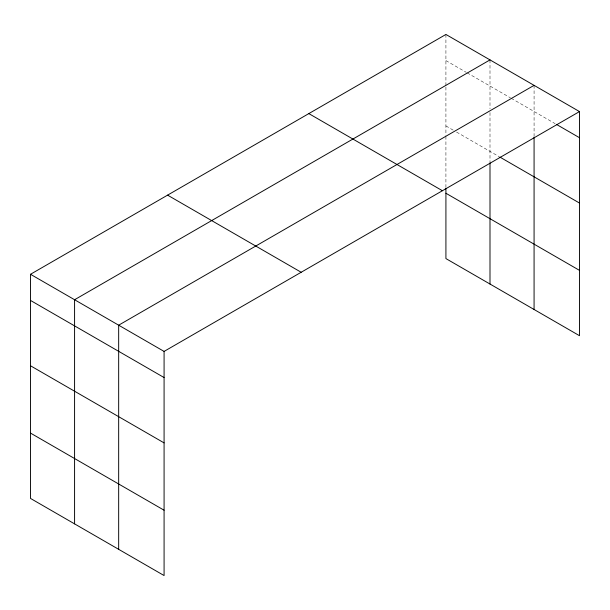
<?xml version="1.0" encoding="UTF-8"?>
<svg xmlns="http://www.w3.org/2000/svg" width="610" height="610" viewBox="0 0 610 610"><rect width="100%" height="100%" fill="white"/><g stroke="black" fill="none" stroke-linecap="round" stroke-linejoin="round"><path stroke-width="0.46" stroke-dasharray="3.05 2.29" d="M445.918 60.588L466.322 72.376M467.138 72.842L510.41 97.821M511.226 98.294L555.169 123.67M445.918 125.927L453.261 130.174M456.532 132.057L498.98 156.564M534.078 85.354L534.078 136.114M489.998 59.902L489.998 108.771M489.998 112.553L489.998 161.81M445.918 34.45L445.918 86.155M445.918 87.108L445.918 135.412M445.918 136.358L445.918 187.56"/><path stroke-width="0.91" d="M579.5 111.577L445.918 34.45L30.5 274.286L30.5 498.423L164.082 575.55L164.082 351.413L579.5 111.577L579.5 335.713L445.918 258.587L445.918 188.505M489.998 59.902L74.58 299.739L74.58 523.876M534.078 85.354L118.668 325.191L118.668 549.328M556.793 124.6L579.5 137.715M499.796 157.037L579.5 203.054M308.828 113.597L442.41 190.724M445.918 193.248L579.5 270.375M167.59 195.139L301.172 272.266M30.5 274.286L164.082 351.413M30.5 300.433L164.082 377.552M30.5 365.771L164.082 442.89M30.5 433.085L164.082 510.212M534.078 137.059L534.078 309.491M489.998 162.756L489.998 284.039"/></g></svg>
